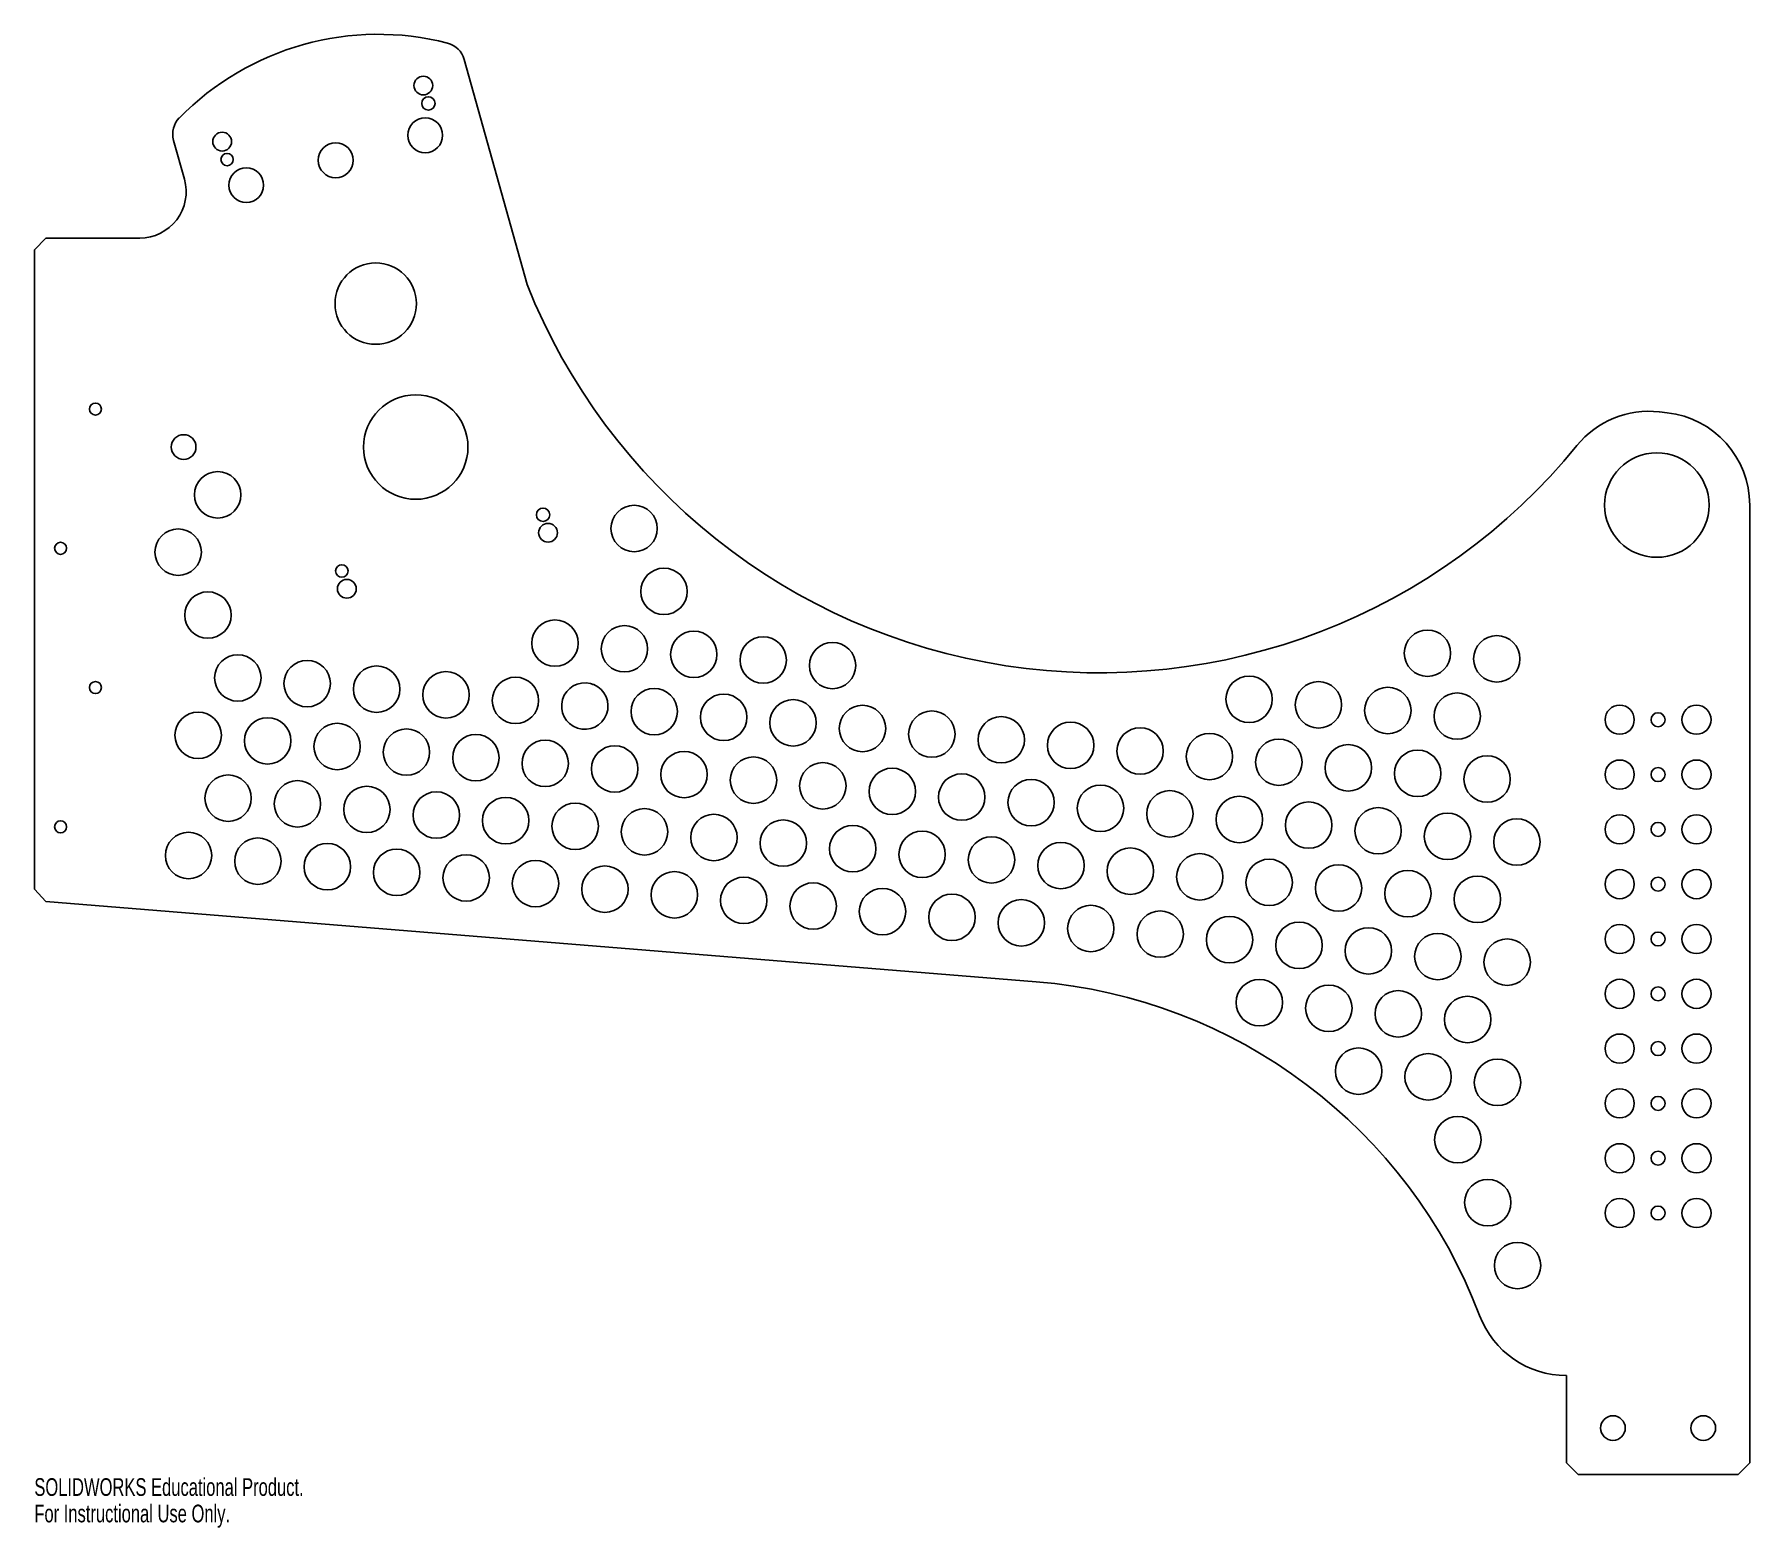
# Model space of a CAD drawing. Header units: inches. Extents: x -18.2 to 0.3, y -1.6 to 14.4.
import ezdxf

# ---------------------------------------------------------------- set-up
doc = ezdxf.new("R2010")
doc.units = ezdxf.units.IN
doc.header["$MEASUREMENT"] = 0
doc.styles.add('SLDTEXTSTYLE0', font='TXT', dxfattribs={"width": 0.7})

msp = doc.modelspace()

# ---------------------------------------------------------------- linework, layer by layer
at = {"color": 7, "linetype": 'Continuous', "lineweight": 25}
for p, q in [((-12.883, 11.75), (-13.56, 14.175)), ((-16.69, 13.302), (-16.574, 12.884)), ((-18.065, 12.25), (-18.19, 12.125)), ((-17.055, 12.25), (-18.065, 12.25)), ((-18.19, 12.125), (-18.19, 5.239)), ((-0.602, 10.369), (-0.687, 10.378)), ((0.286, 9.375), (0.286, -0.941)), ((-18.19, 5.239), (-18.066, 5.104)), ((-18.066, 5.104), (-7.399, 4.241)), ((-1.687, 0), (-1.687, -0.941)), ((-1.687, -0.941), (-1.562, -1.066)), ((-1.562, -1.066), (0.161, -1.066)), ((0.161, -1.066), (0.286, -0.941))]:
    msp.add_line(p, q, dxfattribs=at)
for centre, radius in [((-14, 13.893), 0.101), ((-13.946, 13.701), 0.0717), ((-13.98, 13.357), 0.188), ((-16.167, 13.289), 0.101), ((-16.114, 13.096), 0.0667), ((-14.944, 13.088), 0.188), ((-15.907, 12.82), 0.187), ((-14.513, 11.544), 0.438), ((-14.082, 10), 0.563), ((-17.532, 10.409), 0.065), ((-16.582, 10), 0.133), ((-0.714, 9.375), 0.563), ((-16.215, 9.485), 0.25), ((-12.711, 9.27), 0.0717), ((-11.73, 9.122), 0.25), ((-16.641, 8.868), 0.25), ((-12.657, 9.077), 0.101), ((-17.907, 8.909), 0.065), ((-14.878, 8.665), 0.0667), ((-11.408, 8.445), 0.25), ((-14.824, 8.473), 0.101), ((-16.32, 8.19), 0.25), ((-12.582, 7.888), 0.25), ((-11.834, 7.827), 0.25), ((-11.087, 7.767), 0.25), ((-10.339, 7.706), 0.25), ((-3.185, 7.779), 0.25), ((-2.438, 7.719), 0.25), ((-15.998, 7.513), 0.25), ((-9.592, 7.646), 0.25), ((-15.251, 7.452), 0.25), ((-14.503, 7.392), 0.25), ((-13.756, 7.331), 0.25), ((-17.532, 7.409), 0.065), ((-13.008, 7.271), 0.25), ((-11.513, 7.15), 0.25), ((-5.106, 7.283), 0.25), ((-4.359, 7.223), 0.25), ((-3.611, 7.162), 0.25), ((-10.765, 7.089), 0.25), ((-10.018, 7.029), 0.25), ((-9.27, 6.968), 0.25), ((-2.864, 7.102), 0.25), ((-1.114, 7.063), 0.157), ((-0.287, 7.063), 0.157), ((-16.425, 6.895), 0.25), ((-15.677, 6.835), 0.25), ((-14.929, 6.775), 0.25), ((-8.523, 6.908), 0.25), ((-7.775, 6.847), 0.25), ((-7.028, 6.787), 0.25), ((-0.701, 7.063), 0.075), ((-14.182, 6.714), 0.25), ((-13.434, 6.654), 0.25), ((-12.687, 6.593), 0.25), ((-6.28, 6.726), 0.25), ((-5.533, 6.666), 0.25), ((-4.785, 6.605), 0.25), ((-11.939, 6.533), 0.25), ((-11.192, 6.472), 0.25), ((-10.444, 6.412), 0.25), ((-4.037, 6.545), 0.25), ((-3.29, 6.485), 0.25), ((-2.542, 6.424), 0.25), ((-16.103, 6.218), 0.25), ((-9.697, 6.351), 0.25), ((-8.949, 6.291), 0.25), ((-8.201, 6.23), 0.25), ((-1.114, 6.472), 0.157), ((-0.701, 6.472), 0.075), ((-0.287, 6.472), 0.157), ((-15.356, 6.157), 0.25), ((-14.608, 6.097), 0.25), ((-13.86, 6.036), 0.25), ((-7.454, 6.17), 0.25), ((-6.706, 6.109), 0.25), ((-5.959, 6.049), 0.25), ((-13.113, 5.976), 0.25), ((-12.365, 5.915), 0.25), ((-11.618, 5.855), 0.25), ((-5.211, 5.988), 0.25), ((-4.464, 5.928), 0.25), ((-3.716, 5.867), 0.25), ((-17.907, 5.909), 0.065), ((-10.87, 5.794), 0.25), ((-10.123, 5.734), 0.25), ((-9.375, 5.674), 0.25), ((-2.969, 5.807), 0.25), ((-2.221, 5.746), 0.25), ((-1.114, 5.882), 0.157), ((-0.701, 5.882), 0.075), ((-0.287, 5.882), 0.157), ((-16.529, 5.601), 0.25), ((-15.782, 5.54), 0.25), ((-15.034, 5.48), 0.25), ((-8.628, 5.613), 0.25), ((-7.88, 5.553), 0.25), ((-7.132, 5.492), 0.25), ((-14.287, 5.419), 0.25), ((-13.539, 5.359), 0.25), ((-12.792, 5.298), 0.25), ((-6.385, 5.432), 0.25), ((-5.637, 5.371), 0.25), ((-4.89, 5.311), 0.25), ((-12.044, 5.238), 0.25), ((-11.296, 5.177), 0.25), ((-10.549, 5.117), 0.25), ((-4.142, 5.25), 0.25), ((-3.395, 5.19), 0.25), ((-2.647, 5.129), 0.25), ((-1.114, 5.292), 0.157), ((-0.701, 5.292), 0.075), ((-0.287, 5.292), 0.157), ((-9.801, 5.056), 0.25), ((-9.054, 4.996), 0.25), ((-8.306, 4.935), 0.25), ((-7.559, 4.875), 0.25), ((-6.811, 4.814), 0.25), ((-6.063, 4.754), 0.25), ((-5.316, 4.694), 0.25), ((-4.568, 4.633), 0.25), ((-3.821, 4.573), 0.25), ((-1.114, 4.701), 0.157), ((-0.287, 4.701), 0.157), ((-3.073, 4.512), 0.25), ((-2.326, 4.452), 0.25), ((-0.701, 4.701), 0.075), ((-4.995, 4.016), 0.25), ((-1.114, 4.111), 0.157), ((-0.287, 4.111), 0.157), ((-4.247, 3.955), 0.25), ((-3.499, 3.895), 0.25), ((-2.752, 3.834), 0.25), ((-0.701, 4.111), 0.075), ((-3.926, 3.278), 0.25), ((-1.114, 3.521), 0.157), ((-0.701, 3.521), 0.075), ((-0.287, 3.521), 0.157), ((-3.178, 3.217), 0.25), ((-2.43, 3.157), 0.25), ((-1.114, 2.931), 0.157), ((-0.701, 2.931), 0.075), ((-0.287, 2.931), 0.157), ((-2.857, 2.54), 0.25), ((-1.114, 2.34), 0.157), ((-0.701, 2.34), 0.075), ((-0.287, 2.34), 0.157), ((-2.535, 1.862), 0.25), ((-1.114, 1.75), 0.157), ((-0.287, 1.75), 0.157), ((-0.701, 1.75), 0.075), ((-2.214, 1.184), 0.25), ((-1.187, -0.566), 0.133), ((-0.214, -0.566), 0.133)]:
    msp.add_circle(centre, radius, dxfattribs=at)
for centre, radius, start, end in [((-14.485, 11.445), 3, 75.583, 135.583), ((-13.801, 14.108), 0.25, 15.583, 75.583), ((-16.45, 13.37), 0.25, 135.583, 195.583), ((-17.055, 12.75), 0.5, 270, 15.583), ((-6.72, 14.2), 6.632, 201.6815, 320.8788), ((-0.799, 9.385), 1, 83.583, 140.8788), ((-0.714, 9.375), 1, 0, 83.583), ((-12.261, 7.21), 0.25, 75.6506, 67.499), ((-12.103, 7.683), 0.25, 247.499, 255.6506), ((-7.85, -1.328), 5.587, 20.6948, 85.375), ((-1.687, 1), 1, 200.6948, 270)]:
    msp.add_arc(centre, radius, start, end, dxfattribs=at)

# ---------------------------------------------------------------- texts
at = {"color": 7, "linetype": 'Continuous', "char_height": 0.1903, "attachment_point": 1, "style": 'SLDTEXTSTYLE0'}
for s, insert in [('SOLIDWORKS Educational Product.', (-18.19, -1.106)), ('For Instructional Use Only.', (-18.19, -1.391))]:
    msp.add_mtext(s, dxfattribs=dict(at, insert=insert))

doc.saveas('drawing.dxf')
